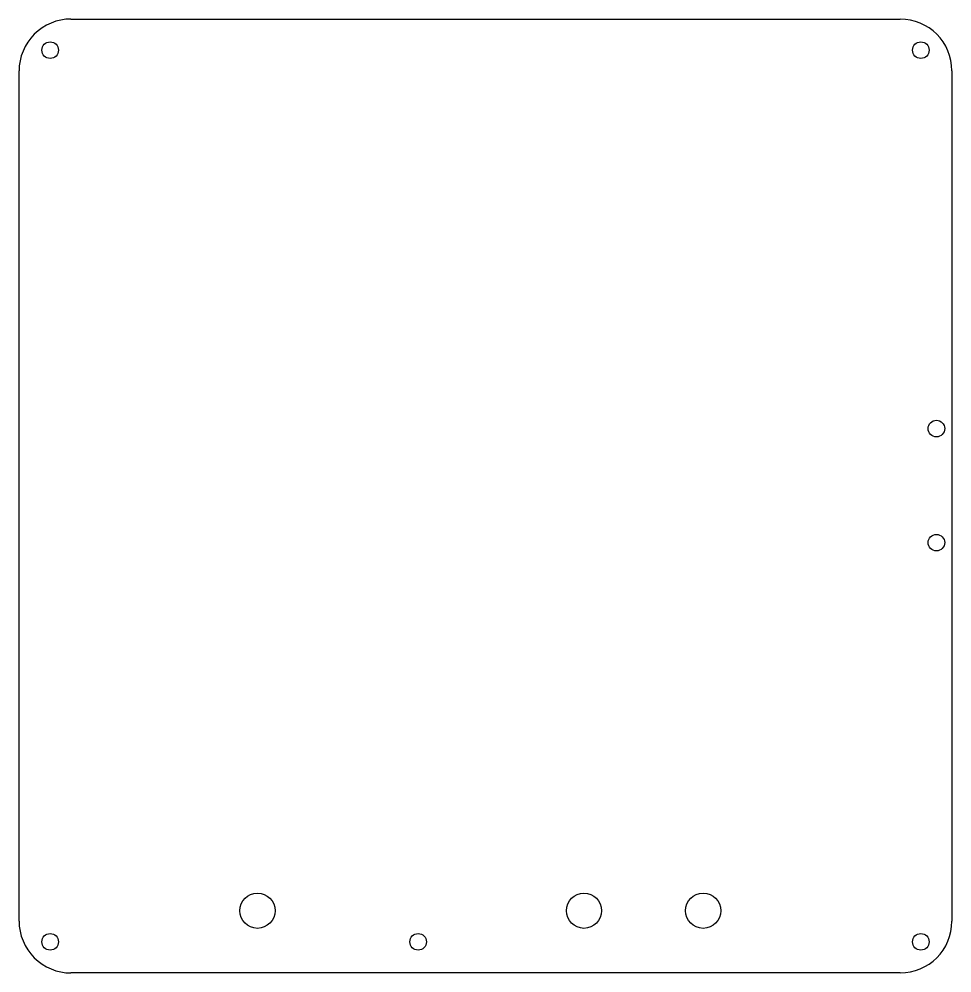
# Model space of a CAD drawing. Extents: x -45 to 45, y -47 to 45.
import ezdxf

# ---------------------------------------------------------------- set-up
doc = ezdxf.new("R2010")
doc.units = 0
doc.layers.get('0').update_dxf_attribs({"linetype": 'continuous'})

# ---------------------------------------------------------------- blocks, each defined once
blk = doc.blocks.new('POCKET')
at = {"color": 0}
for p, q in [((-40, 45), (40, 45)), ((-45, -42), (-45, 40)), ((45, 40), (45, -42)), ((40, -47), (-40, -47))]:
    blk.add_line(p, q, dxfattribs=at)
for centre, radius in [((-42, 42), 0.8), ((42, 42), 0.8), ((43.5, 5.5), 0.8), ((43.5, -5.5), 0.8), ((-22, -41), 1.7), ((9.5, -41), 1.7), ((21, -41), 1.7), ((-42, -44), 0.8), ((-6.5, -44), 0.8), ((42, -44), 0.8)]:
    blk.add_circle(centre, radius, dxfattribs=at)
for centre, start, end in [((-40, 40), 89.99998, -179.99998), ((40, 40), 0, 89.99998), ((-40, -42), 179.99998, -89.99998), ((40, -42), -89.99998, 0)]:
    blk.add_arc(centre, 5, start, end, dxfattribs=at)

msp = doc.modelspace()

# ---------------------------------------------------------------- block references
at = {"color": 0}
msp.add_blockref('POCKET', (0, 0), dxfattribs=at)

doc.saveas('drawing.dxf')
